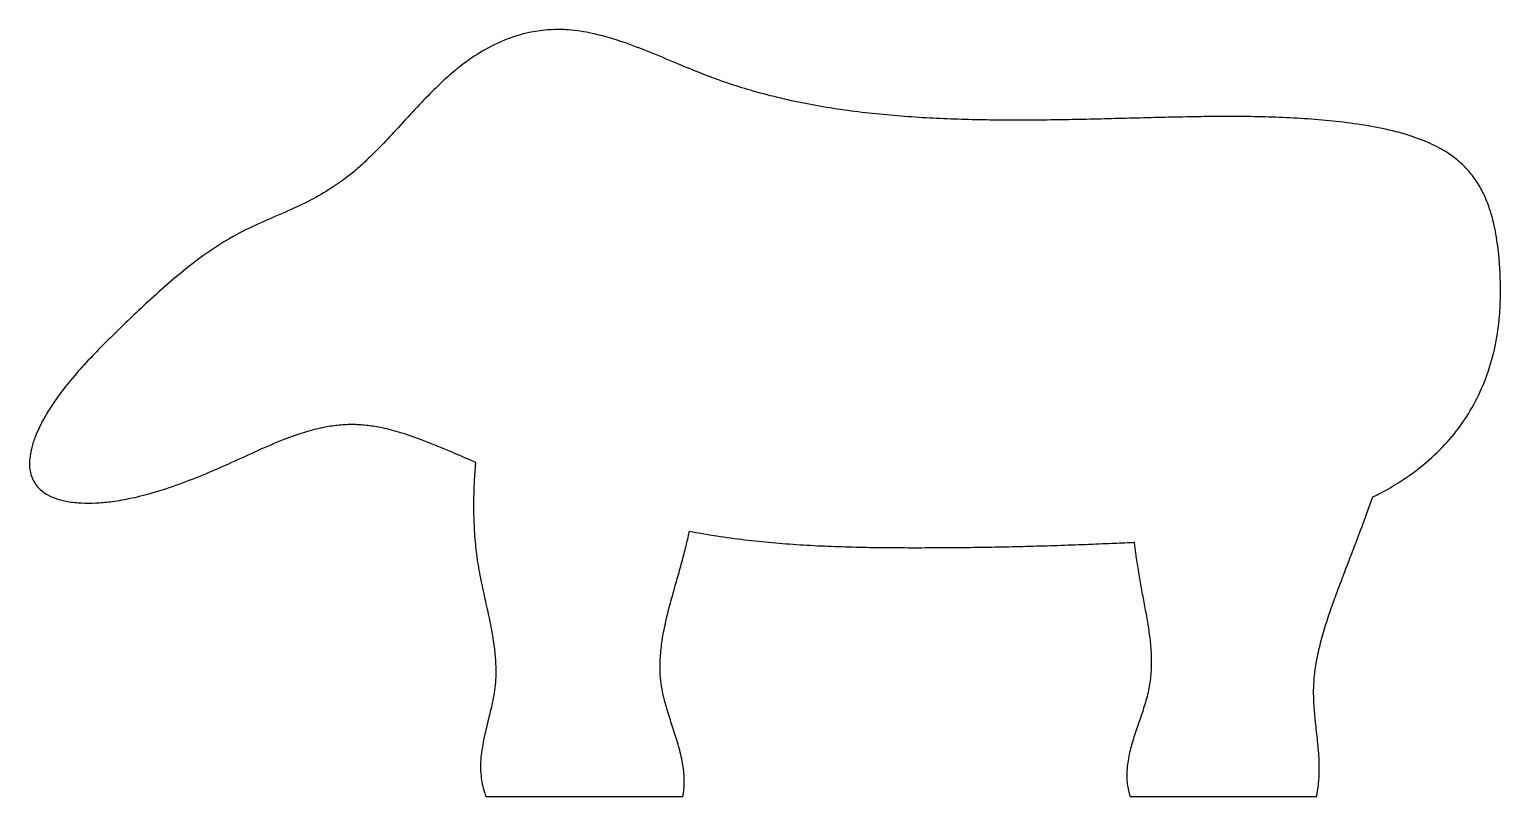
# Model space of a CAD drawing. Header units: millimetres. Extents: x -266 to -7, y 0 to 135.
import ezdxf

# ---------------------------------------------------------------- set-up
doc = ezdxf.new("R2010")
doc.units = ezdxf.units.MM
doc.layers.add('outline', color=7, linetype='Continuous')

msp = doc.modelspace()

# ---------------------------------------------------------------- linework, layer by layer
at = {"layer": 'outline'}
for p, q in [((-185.9, 0), (-151.18, 0)), ((-72.31, 0), (-39.41, 0))]:
    msp.add_line(p, q, dxfattribs=at)
for points, knots in [([(-29.5, 52.85), (-29.15, 53.02), (-27.65, 53.78), (-24.73, 55.44), (-20.93, 58.12), (-17.19, 61.51), (-13.94, 65.37), (-11.3, 69.68), (-9.28, 74.3), (-7.89, 79.16), (-7.17, 83.87), (-6.96, 88.06), (-7.01, 91.7), (-7.24, 95.33), (-7.73, 99.22), (-8.61, 103.04), (-9.83, 106.18), (-11.21, 108.62), (-12.76, 110.62), (-14.6, 112.35), (-16.89, 113.96), (-19.88, 115.51), (-23.84, 116.92), (-28.47, 118.03), (-33.45, 118.82), (-38.45, 119.36), (-43.48, 119.7), (-48.51, 119.9), (-53.55, 119.97), (-58.59, 119.95), (-63.63, 119.86), (-68.66, 119.74), (-73.7, 119.61), (-78.73, 119.48), (-83.77, 119.38), (-88.81, 119.31), (-93.85, 119.3), (-98.88, 119.35), (-103.92, 119.49), (-108.95, 119.73), (-113.98, 120.09), (-118.99, 120.59), (-123.98, 121.24), (-128.95, 122.08), (-133.88, 123.13), (-138.49, 124.32), (-142.5, 125.56), (-145.93, 126.77), (-149.31, 128.1), (-153.19, 129.72), (-157.57, 131.56), (-162.29, 133.34), (-166.87, 134.65), (-171.03, 135.3), (-174.67, 135.33), (-178.29, 134.85), (-182.33, 133.67), (-186.36, 131.7), (-189.84, 129.33), (-192.64, 127.01), (-195.28, 124.51), (-198.19, 121.48), (-201.21, 118.17), (-204.07, 115.09), (-206.43, 112.71), (-208.49, 110.81), (-210.64, 109.03), (-213.4, 107.1), (-217.05, 105.02), (-221.38, 103.03), (-226.01, 101.05), (-230.55, 98.86), (-234.81, 96.16), (-238.83, 93.12), (-242.67, 89.87), (-246.19, 86.66), (-249.24, 83.77), (-251.84, 81.23), (-254.41, 78.66), (-257.11, 75.82), (-259.67, 72.85), (-261.7, 70.17), (-263.23, 67.82), (-264.45, 65.62), (-265.42, 63.45), (-266.07, 61.45), (-266.37, 59.79), (-266.42, 58.39), (-266.27, 57.13), (-265.87, 55.93), (-265.2, 54.85), (-264.31, 53.95), (-263.15, 53.16), (-261.61, 52.49), (-259.56, 51.98), (-257.19, 51.74), (-254.67, 51.76), (-251.89, 52.01), (-248.57, 52.57), (-244.5, 53.59), (-239.98, 55.08), (-235.29, 56.93), (-230.68, 58.95), (-226.11, 61.08), (-221.75, 62.97), (-217.78, 64.37), (-214.53, 65.2), (-211.76, 65.61), (-209.24, 65.72), (-206.72, 65.54), (-203.96, 65.07), (-200.71, 64.21), (-196.75, 62.81), (-192.72, 61.13), (-189.64, 59.81), (-188.09, 59.15), (-187.73, 58.99)], [0.0000015, 0.0000015, 0.0000015, 0.0000015, 0.0026612, 0.0113653, 0.022729, 0.0340926, 0.0454563, 0.0568199, 0.0681835, 0.0795472, 0.0909108, 0.1003805, 0.1079563, 0.115532, 0.1250017, 0.1344714, 0.1420472, 0.147729, 0.1534108, 0.1590926, 0.1647744, 0.1723502, 0.1818199, 0.1931835, 0.2045472, 0.2159108, 0.2272744, 0.2386381, 0.2500017, 0.2613653, 0.272729, 0.2840926, 0.2954563, 0.3068199, 0.3181835, 0.3295472, 0.3409108, 0.3522744, 0.3636381, 0.3750017, 0.3863653, 0.397729, 0.4090926, 0.4204563, 0.4318199, 0.4431835, 0.4526532, 0.460229, 0.4678047, 0.4772744, 0.4886381, 0.5000017, 0.5113653, 0.520835, 0.5284108, 0.5359866, 0.5454563, 0.5568199, 0.5662896, 0.5738653, 0.5814411, 0.5909108, 0.6022744, 0.6117441, 0.6193199, 0.6250017, 0.6306835, 0.6382593, 0.647729, 0.6590926, 0.6704563, 0.6818199, 0.6931835, 0.7045472, 0.7159108, 0.7272744, 0.7367441, 0.7443199, 0.7518956, 0.7613653, 0.770835, 0.7784108, 0.7840926, 0.7897744, 0.7954563, 0.8001911, 0.803979, 0.8068199, 0.8096608, 0.8125017, 0.8153426, 0.8181835, 0.8210244, 0.8248123, 0.8295472, 0.835229, 0.8409108, 0.8465926, 0.8541684, 0.8636381, 0.8750017, 0.8863653, 0.897729, 0.9090926, 0.9204563, 0.9299259, 0.9375017, 0.9431835, 0.9488653, 0.9545472, 0.960229, 0.9678047, 0.9772744, 0.9886381, 0.9973417, 1.0000002, 1.0000002, 1.0000002, 1.0000002]), ([(-187.73, 58.99), (-187.75, 58.75), (-187.86, 57.51), (-188.02, 55.02), (-188.12, 51.54), (-188.04, 47.8), (-187.76, 44.08), (-187.25, 40.38), (-186.51, 36.72), (-185.68, 33.08), (-184.95, 29.63), (-184.45, 26.56), (-184.2, 24.09), (-184.14, 22.01), (-184.21, 20.15), (-184.44, 18.3), (-184.83, 16.26), (-185.41, 13.84), (-186.16, 10.82), (-186.83, 7.36), (-186.92, 3.89), (-186.42, 1.44), (-186, 0.26), (-185.9, 0)], [0, 0, 0, 0, 0.012494, 0.062537, 0.125037, 0.187537, 0.250037, 0.312537, 0.375037, 0.437537, 0.500037, 0.55212, 0.593787, 0.625037, 0.656287, 0.687537, 0.718787, 0.760454, 0.812537, 0.875037, 0.937537, 0.985902, 1.000037, 1.000037, 1.000037, 1.000037]), ([(-39.41, 0), (-39.37, 0.21), (-39.15, 1.33), (-38.91, 3.59), (-38.95, 6.8), (-39.27, 10.2), (-39.65, 13.41), (-39.9, 16.24), (-39.97, 18.71), (-39.84, 21.17), (-39.45, 23.99), (-38.75, 27.14), (-37.79, 30.43), (-36.7, 33.66), (-35.51, 36.86), (-34.3, 40.06), (-33.08, 43.25), (-31.86, 46.44), (-30.74, 49.44), (-29.96, 51.58), (-29.58, 52.65), (-29.5, 52.85)], [0.0000019, 0.0000019, 0.0000019, 0.0000019, 0.0116858, 0.0625019, 0.1250019, 0.1875019, 0.2500019, 0.3020852, 0.3437519, 0.3854185, 0.4375019, 0.5000019, 0.5625019, 0.6250019, 0.6875019, 0.7500019, 0.8125019, 0.8750019, 0.9375019, 0.988318, 1, 1, 1, 1]), ([(-151.18, 0), (-151.14, 0.2), (-150.97, 1.18), (-150.85, 3.19), (-151.17, 5.98), (-151.89, 8.89), (-152.8, 11.75), (-153.69, 14.44), (-154.39, 16.84), (-154.87, 18.96), (-155.16, 21.1), (-155.22, 23.61), (-155.01, 26.43), (-154.52, 29.4), (-153.86, 32.32), (-153.08, 35.22), (-152.26, 38.1), (-151.44, 40.99), (-150.73, 43.73), (-150.26, 45.68), (-150.03, 46.65), (-150, 46.82)], [-0.000011, -0.000011, -0.000011, -0.000011, 0.012489, 0.062489, 0.124989, 0.187489, 0.249989, 0.312489, 0.364572, 0.406239, 0.447905, 0.499989, 0.562489, 0.624989, 0.687489, 0.749989, 0.812489, 0.874989, 0.937489, 0.989573, 1, 1, 1, 1]), ([(-150, 46.82), (-149.63, 46.74), (-148.02, 46.44), (-144.79, 45.89), (-140.3, 45.28), (-135.41, 44.78), (-130.52, 44.41), (-125.61, 44.16), (-120.7, 44), (-115.79, 43.92), (-110.88, 43.9), (-105.97, 43.91), (-101.06, 43.95), (-96.15, 44.03), (-91.24, 44.13), (-86.33, 44.27), (-81.42, 44.44), (-76.89, 44.62), (-73.62, 44.76), (-71.99, 44.84), (-71.61, 44.86)], [-0.0000001, -0.0000001, -0.0000001, -0.0000001, 0.0144688, 0.0624997, 0.1249997, 0.1874997, 0.2499997, 0.3124997, 0.3749997, 0.4374997, 0.4999997, 0.5624997, 0.6249997, 0.6874997, 0.7499997, 0.8124997, 0.8749997, 0.9374997, 0.9855298, 0.9999998, 0.9999998, 0.9999998, 0.9999998]), ([(-71.61, 44.86), (-71.59, 44.71), (-71.47, 43.76), (-71.21, 41.88), (-70.8, 39.2), (-70.3, 36.38), (-69.75, 33.58), (-69.24, 30.77), (-68.81, 27.94), (-68.56, 25.09), (-68.55, 22.23), (-68.87, 19.38), (-69.57, 16.6), (-70.47, 13.89), (-71.42, 11.2), (-72.27, 8.47), (-72.86, 5.66), (-72.96, 2.98), (-72.64, 1.09), (-72.36, 0.18), (-72.31, 0)], [0, 0, 0, 0, 0.009903, 0.0625, 0.125, 0.1875, 0.25, 0.3125, 0.375, 0.4375, 0.5, 0.5625, 0.625, 0.6875, 0.75, 0.8125, 0.875, 0.9375, 0.987911, 1, 1, 1, 1])]:
    msp.add_open_spline(points, degree=3, knots=knots, dxfattribs=at)

doc.saveas('drawing.dxf')
